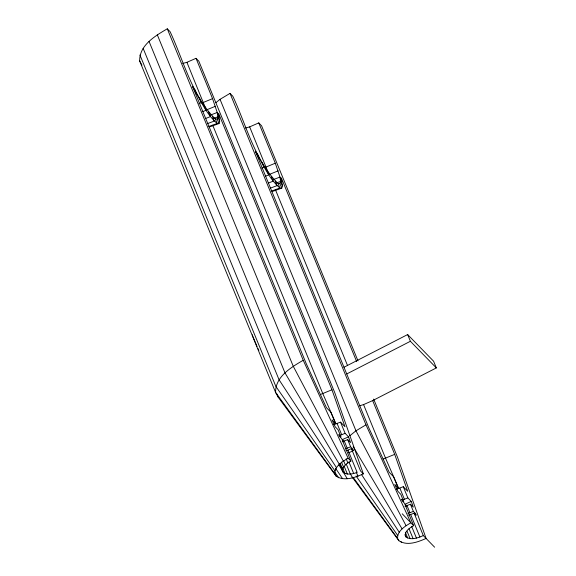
<?xml version="1.0" encoding="UTF-8"?>
<svg xmlns="http://www.w3.org/2000/svg" width="576" height="576" viewBox="0 0 576 576"><rect width="100%" height="100%" fill="white"/><g stroke="black" fill="none" stroke-linecap="round" stroke-linejoin="round"><path stroke-width="0.86" d="M182.707 63.468L186.919 62.309L196.02 58.313L198.828 61.2L334.771 392.659L363.348 473.861C355.154 477.497 344.347 481.651 336.11 476.122L278.309 397.354L275.609 392.443L139.666 60.984C139.262 45.216 155.347 35.82 167.285 28.8L170.093 31.687C183.773 60.912 191.801 95.501 215.345 118.987L217.181 123.466L219.024 123.552L219.672 121.334L218.57 113.292L331.963 389.779L344.974 426.708L340.524 422.136L333.655 424.67M336.11 476.122L334.814 473.753C334.613 466.15 342.374 461.614 348.127 458.23L350.914 461.088C347.263 463.234 342.346 466.114 342.468 470.938L343.289 472.435C347.335 475.402 352.807 473.846 357.178 472.486L347.99 450.086L345.902 450.72M373.666 399.082L397.512 457.236L426.089 538.43C417.895 542.066 407.088 546.221 398.851 540.698L397.555 538.33C397.354 530.726 405.115 526.19 410.875 522.806L413.654 525.665C410.004 527.81 405.086 530.683 405.209 535.507L406.037 537.012C411.257 540.511 418.111 537.876 423.302 535.572L434.628 547.2M209.765 126.85L219.024 123.552L217.188 119.074L217.836 116.856L217.238 112.493L212.558 98.633L196.02 58.313M272.513 191.419L281.765 188.129L279.929 183.65L280.577 181.433L279.979 177.07L275.299 163.202L258.761 122.89L249.667 126.878L245.448 128.045M356.616 361.483L281.311 177.862L282.413 185.911L281.765 188.129L279.922 188.042L271.562 191.038M215.914 102.658L220.032 99.331L230.026 93.377L232.834 96.257C246.514 125.489 254.542 160.078 278.086 183.564L279.922 188.042C268.538 178.373 262.894 163.757 255.377 151.236L368.77 427.716L389.16 472.226L393.617 476.798L398.21 488.002L396.677 488.909M349.79 435.787L355.968 430.798L365.969 424.836L230.026 93.377M167.285 28.8L303.221 360.259C291.29 367.279 275.206 376.682 275.609 392.443L334.814 473.753M333.936 424.339L335.47 423.425L330.876 412.229L326.419 407.657L306.029 363.146L192.636 86.659C200.153 99.187 205.79 113.803 217.181 123.466L208.822 126.468M343.973 367.25L407.642 334.562L433.577 361.195L436.334 367.913L372.665 400.601L363.564 404.597L359.309 405.871M346.73 373.968L410.4 341.28L436.334 367.913M198.972 103.601L201.334 102.506L199.498 98.028M261.713 168.17L264.074 167.076L262.238 162.598M348.602 452.822L352.778 450.972M212.558 98.633L201.773 103.09M275.299 163.202L264.514 167.659M331.963 389.779L320.314 394.538M340.337 435.24L345.118 433.332L348.552 436.867L350.568 442.591L347.702 439.646L342.23 441.756M345.168 448.927L350.64 446.81L352.843 449.071L353.412 450.698L351.382 448.603L347.99 450.086M372.665 400.601L394.704 454.356L383.054 459.108M396.396 489.24L403.265 486.713L407.714 491.285L394.704 454.356M403.078 499.81L407.858 497.909L411.293 501.437L413.309 507.161L410.443 504.216L404.971 506.333M407.909 513.497L413.388 511.387L415.584 513.641L416.153 515.268L414.122 513.18L408.643 515.29M348.552 436.867L342.756 439.409L343.793 441.785M411.293 501.437L405.497 503.978L406.534 506.362M202.853 111.6L206.057 110.239L204.221 105.761M265.594 176.177L268.798 174.809L266.962 170.33M206.237 110.002L215.438 106.272M268.978 174.578L278.179 170.849M205.582 118.505L210.47 116.575L208.634 112.097M268.322 183.074L273.211 181.152L271.375 176.666M210.29 115.128L217.238 112.493L219.074 116.971M273.031 179.705L279.979 177.07L281.815 181.548M207.648 123.545L214.265 121.09L212.422 116.611M270.389 188.122L277.006 185.659L275.162 181.181M213.617 118.39L217.836 116.856L219.672 121.334M276.358 182.966L280.577 181.433L282.413 185.911M215.345 118.987L217.188 119.074M278.086 183.564L279.929 183.65M252.497 334.771L252.367 335.059M258.761 122.89L261.569 125.77L357.991 360.871M335.47 423.425L332.028 419.897L335.189 426.794L338.054 429.732L340.992 436.903L338.796 434.642L339.696 436.601L341.726 438.696L350.914 461.088M398.21 488.002L394.769 484.466L397.93 491.364L400.795 494.309L403.733 501.473L401.537 499.219L402.437 501.178L404.467 503.266L413.654 525.665M363.348 473.861L360.562 471.002L351.382 448.603M402.242 513.799L410.875 522.806L365.969 424.836M352.174 477.086L398.851 540.698M353.138 477.324L397.555 538.33M400.939 541.606L401.494 542.376M334.57 471.953L338.753 477.799M356.054 475.949L397.678 535.435M334.937 470.866L275.868 386.453L139.932 54.994M335.549 468.23L342.547 478.678M361.411 474.35L399.218 532.217M336.478 467.647L279.072 379.778L143.129 48.319M338.904 464.875L347.242 478.699M353.203 446.659L402.077 528.89M339.336 464.314L284.99 372.874L149.047 41.414M139.666 60.984L141.977 65.189M406.051 525.679L355.968 430.798L220.032 99.331M343.31 461.102L293.227 366.221L157.291 34.762M350.453 473.911L352.512 477.85M258.019 348.574L258.883 350.352M303.221 360.259L348.127 458.23M257.04 346.464L252.698 336.096M398.722 488.441L385.603 458.345L363.564 404.597M335.981 423.871L322.862 393.768L212.738 125.251M356.234 472.133L358.006 476.201M407.642 334.562L410.4 341.28M403.265 486.713L407.858 497.909M410.443 504.216L413.388 511.387M414.122 513.18L423.302 535.572M399.881 488.196L404.474 499.392M407.059 505.706L409.997 512.87M410.731 514.663L419.918 537.062M249.667 126.878L268.358 172.937M275.479 189.828L347.494 365.422M411.674 526.493L416.434 538.106M257.522 154.001L259.358 158.479M409.01 528.689L413.093 538.639M407.052 531.166L410.112 538.632M405.324 532.267L407.707 538.07M405.014 534.521L406.037 537.012M340.524 422.136L345.118 433.332M347.702 439.646L350.64 446.81M337.14 423.619L341.726 434.822M344.318 441.13L347.256 448.301M186.919 62.309L205.618 108.367M348.934 461.916L353.693 473.53M194.774 89.431L196.618 93.91M346.154 458.762L347.854 462.91M346.27 464.112L350.352 474.07M343.634 460.8L345.334 464.947M344.311 466.589L347.371 474.055M341.482 462.082L343.526 467.057M342.583 467.69L344.966 473.501M340.164 463.298L342.547 469.102M339.89 464.141L343.289 472.435M339.408 463.471L342.468 470.938M276.941 394.027L278.309 397.354"/></g></svg>
